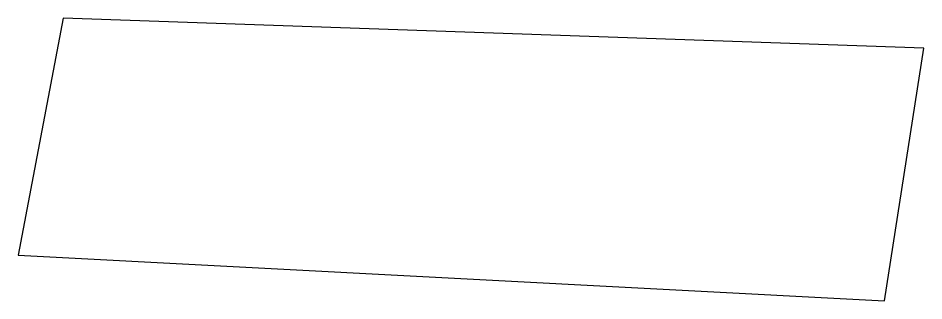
# Model space of a CAD drawing. Header units: inches. Extents: x 614766.6 to 614792.4, y 1319526.9 to 1319535.
import ezdxf

# ---------------------------------------------------------------- set-up
doc = ezdxf.new("R2010")
doc.units = ezdxf.units.IN
doc.header["$MEASUREMENT"] = 0

msp = doc.modelspace()

# ---------------------------------------------------------------- linework, layer by layer
msp.add_lwpolyline([(614792.38, 1319534.14), (614767.84, 1319535), (614766.56, 1319528.24), (614791.26, 1319526.94)], close=True)

doc.saveas('drawing.dxf')
